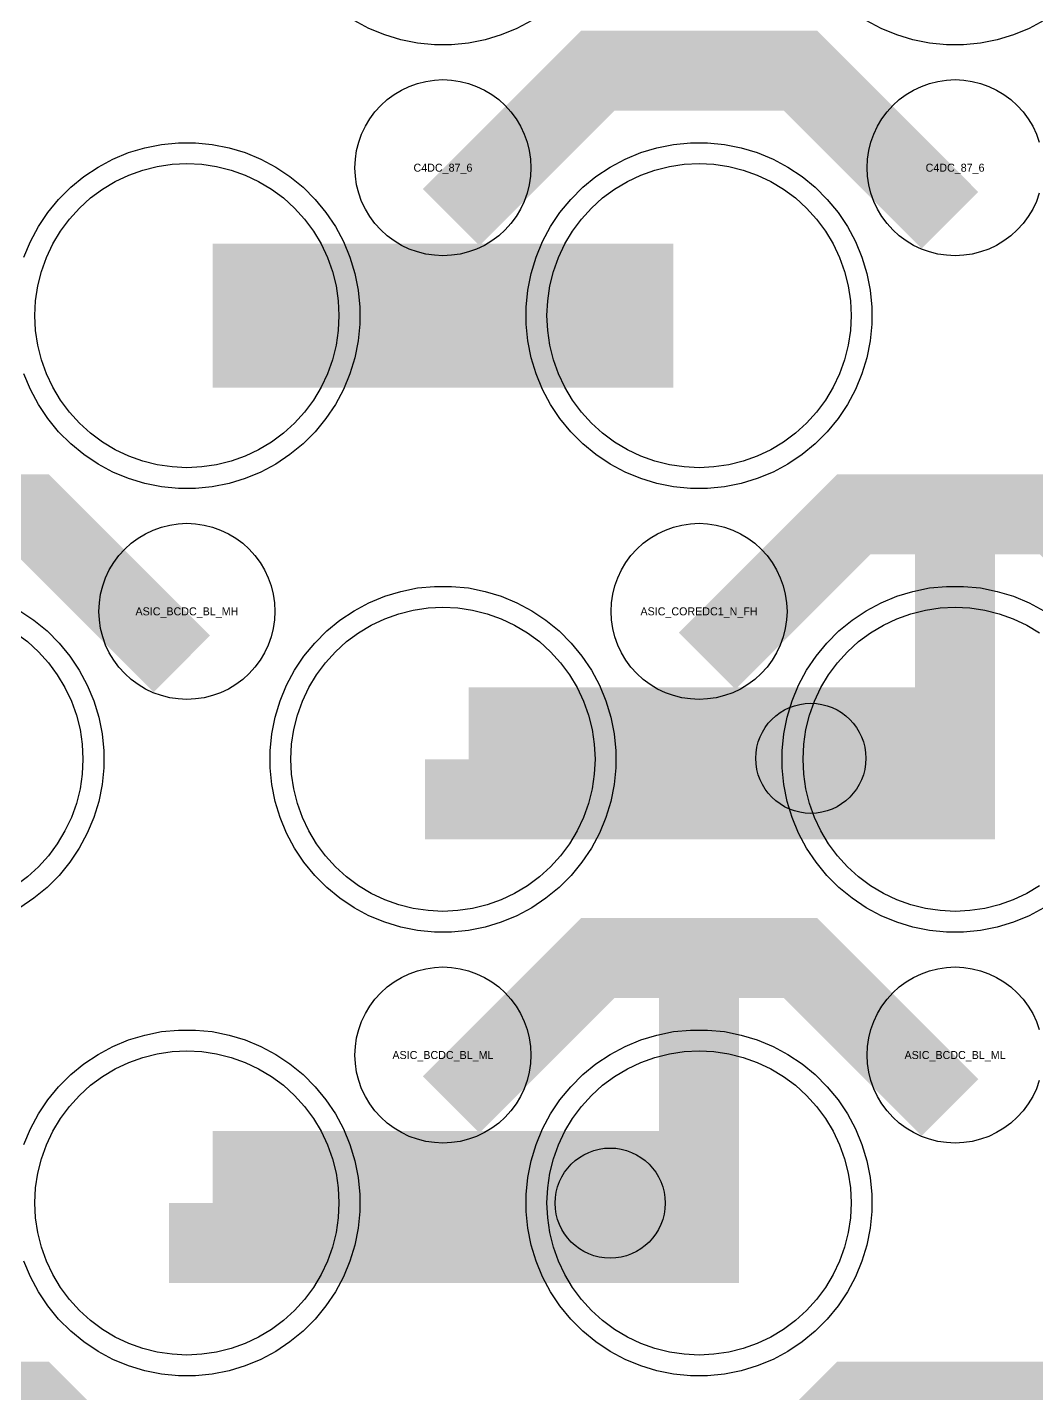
# Model space of a CAD drawing. Extents: x -11880 to 11880, y -14992 to 14992.
# Drawn here: x -10209.9 to -9894.5, y -3121.2 to -2694.5 of the extents above; entities that cross this region are included whole.
import ezdxf
from ezdxf.enums import TextEntityAlignment as Align

# ---------------------------------------------------------------- set-up
doc = ezdxf.new("R2010")
doc.units = 0
doc.header["$MEASUREMENT"] = 0
for name, color, linetype in [('GDS_775_DT_237', 138, 'CONTINUOUS'), ('RDL1_FS', 34, 'CONTINUOUS'), ('RDL_BS', 160, 'CONTINUOUS')]:
    doc.layers.add(name, color=color, linetype=linetype)

msp = doc.modelspace()

# ---------------------------------------------------------------- linework, layer by layer
at = {"layer": 'RDL1_FS'}
for points in [[(-10160, -2831.999), (-10164.657, -2831.77), (-10169.268, -2831.086), (-10173.791, -2829.954), (-10178.181, -2828.382), (-10182.395, -2826.39), (-10186.395, -2823.992), (-10190.14, -2821.214), (-10193.594, -2818.084), (-10196.724, -2814.63), (-10199.502, -2810.885), (-10201.9, -2806.885), (-10203.892, -2802.671), (-10205.464, -2798.281), (-10206.596, -2793.758), (-10207.28, -2789.147), (-10207.509, -2784.49), (-10207.28, -2779.833), (-10206.596, -2775.222), (-10205.464, -2770.699), (-10203.892, -2766.309), (-10201.9, -2762.095), (-10199.502, -2758.095), (-10196.724, -2754.35), (-10193.594, -2750.896), (-10190.14, -2747.766), (-10186.395, -2744.988), (-10182.395, -2742.59), (-10178.181, -2740.598), (-10173.791, -2739.026), (-10169.268, -2737.894), (-10164.657, -2737.21), (-10160, -2736.981), (-10155.343, -2737.21), (-10150.732, -2737.894), (-10146.209, -2739.026), (-10141.819, -2740.598), (-10137.605, -2742.59), (-10133.605, -2744.988), (-10129.86, -2747.766), (-10126.406, -2750.896), (-10123.276, -2754.35), (-10120.498, -2758.095), (-10118.1, -2762.095), (-10116.108, -2766.309), (-10114.536, -2770.699), (-10113.404, -2775.222), (-10112.72, -2779.833), (-10112.491, -2784.49), (-10112.72, -2789.147), (-10113.404, -2793.758), (-10114.536, -2798.281), (-10116.108, -2802.671), (-10118.1, -2806.885), (-10120.498, -2810.885), (-10123.276, -2814.63), (-10126.406, -2818.084), (-10129.86, -2821.214), (-10133.605, -2823.992), (-10137.605, -2826.39), (-10141.819, -2828.382), (-10146.209, -2829.954), (-10150.732, -2831.086), (-10155.343, -2831.77)], [(-10000, -2831.999), (-10004.657, -2831.77), (-10009.268, -2831.086), (-10013.791, -2829.954), (-10018.181, -2828.382), (-10022.395, -2826.39), (-10026.395, -2823.992), (-10030.14, -2821.214), (-10033.594, -2818.084), (-10036.724, -2814.63), (-10039.502, -2810.885), (-10041.9, -2806.885), (-10043.892, -2802.671), (-10045.464, -2798.281), (-10046.596, -2793.758), (-10047.28, -2789.147), (-10047.509, -2784.49), (-10047.28, -2779.833), (-10046.596, -2775.222), (-10045.464, -2770.699), (-10043.892, -2766.309), (-10041.9, -2762.095), (-10039.502, -2758.095), (-10036.724, -2754.35), (-10033.594, -2750.896), (-10030.14, -2747.766), (-10026.395, -2744.988), (-10022.395, -2742.59), (-10018.181, -2740.598), (-10013.791, -2739.026), (-10009.268, -2737.894), (-10004.657, -2737.21), (-10000, -2736.981), (-9995.343, -2737.21), (-9990.732, -2737.894), (-9986.209, -2739.026), (-9981.819, -2740.598), (-9977.605, -2742.59), (-9973.605, -2744.988), (-9969.86, -2747.766), (-9966.406, -2750.896), (-9963.276, -2754.35), (-9960.498, -2758.095), (-9958.1, -2762.095), (-9956.108, -2766.309), (-9954.536, -2770.699), (-9953.404, -2775.222), (-9952.72, -2779.833), (-9952.491, -2784.49), (-9952.72, -2789.147), (-9953.404, -2793.758), (-9954.536, -2798.281), (-9956.108, -2802.671), (-9958.1, -2806.885), (-9960.498, -2810.885), (-9963.276, -2814.63), (-9966.406, -2818.084), (-9969.86, -2821.214), (-9973.605, -2823.992), (-9977.605, -2826.39), (-9981.819, -2828.382), (-9986.209, -2829.954), (-9990.732, -2831.086), (-9995.343, -2831.77)], [(-10080, -2970.564), (-10084.657, -2970.335), (-10089.268, -2969.651), (-10093.791, -2968.519), (-10098.181, -2966.947), (-10102.395, -2964.955), (-10106.395, -2962.557), (-10110.14, -2959.779), (-10113.594, -2956.649), (-10116.724, -2953.195), (-10119.502, -2949.45), (-10121.9, -2945.45), (-10123.892, -2941.236), (-10125.464, -2936.846), (-10126.596, -2932.323), (-10127.28, -2927.712), (-10127.509, -2923.055), (-10127.28, -2918.398), (-10126.596, -2913.787), (-10125.464, -2909.264), (-10123.892, -2904.874), (-10121.9, -2900.66), (-10119.502, -2896.66), (-10116.724, -2892.915), (-10113.594, -2889.461), (-10110.14, -2886.331), (-10106.395, -2883.553), (-10102.395, -2881.155), (-10098.181, -2879.163), (-10093.791, -2877.591), (-10089.268, -2876.459), (-10084.657, -2875.775), (-10080, -2875.546), (-10075.343, -2875.775), (-10070.732, -2876.459), (-10066.209, -2877.591), (-10061.819, -2879.163), (-10057.605, -2881.155), (-10053.605, -2883.553), (-10049.86, -2886.331), (-10046.406, -2889.461), (-10043.276, -2892.915), (-10040.498, -2896.66), (-10038.1, -2900.66), (-10036.108, -2904.874), (-10034.536, -2909.264), (-10033.404, -2913.787), (-10032.72, -2918.398), (-10032.491, -2923.055), (-10032.72, -2927.712), (-10033.404, -2932.323), (-10034.536, -2936.846), (-10036.108, -2941.236), (-10038.1, -2945.45), (-10040.498, -2949.45), (-10043.276, -2953.195), (-10046.406, -2956.649), (-10049.86, -2959.779), (-10053.605, -2962.557), (-10057.605, -2964.955), (-10061.819, -2966.947), (-10066.209, -2968.519), (-10070.732, -2969.651), (-10075.343, -2970.335)], [(-10160, -3109.129), (-10164.657, -3108.9), (-10169.268, -3108.216), (-10173.791, -3107.084), (-10178.181, -3105.512), (-10182.395, -3103.52), (-10186.395, -3101.122), (-10190.14, -3098.344), (-10193.594, -3095.214), (-10196.724, -3091.76), (-10199.502, -3088.015), (-10201.9, -3084.015), (-10203.892, -3079.801), (-10205.464, -3075.411), (-10206.596, -3070.888), (-10207.28, -3066.277), (-10207.509, -3061.62), (-10207.28, -3056.963), (-10206.596, -3052.352), (-10205.464, -3047.829), (-10203.892, -3043.439), (-10201.9, -3039.225), (-10199.502, -3035.225), (-10196.724, -3031.48), (-10193.594, -3028.026), (-10190.14, -3024.896), (-10186.395, -3022.118), (-10182.395, -3019.72), (-10178.181, -3017.728), (-10173.791, -3016.156), (-10169.268, -3015.024), (-10164.657, -3014.34), (-10160, -3014.111), (-10155.343, -3014.34), (-10150.732, -3015.024), (-10146.209, -3016.156), (-10141.819, -3017.728), (-10137.605, -3019.72), (-10133.605, -3022.118), (-10129.86, -3024.896), (-10126.406, -3028.026), (-10123.276, -3031.48), (-10120.498, -3035.225), (-10118.1, -3039.225), (-10116.108, -3043.439), (-10114.536, -3047.829), (-10113.404, -3052.352), (-10112.72, -3056.963), (-10112.491, -3061.62), (-10112.72, -3066.277), (-10113.404, -3070.888), (-10114.536, -3075.411), (-10116.108, -3079.801), (-10118.1, -3084.015), (-10120.498, -3088.015), (-10123.276, -3091.76), (-10126.406, -3095.214), (-10129.86, -3098.344), (-10133.605, -3101.122), (-10137.605, -3103.52), (-10141.819, -3105.512), (-10146.209, -3107.084), (-10150.732, -3108.216), (-10155.343, -3108.9)], [(-10000, -3109.129), (-10004.657, -3108.9), (-10009.268, -3108.216), (-10013.791, -3107.084), (-10018.181, -3105.512), (-10022.395, -3103.52), (-10026.395, -3101.122), (-10030.14, -3098.344), (-10033.594, -3095.214), (-10036.724, -3091.76), (-10039.502, -3088.015), (-10041.9, -3084.015), (-10043.892, -3079.801), (-10045.464, -3075.411), (-10046.596, -3070.888), (-10047.28, -3066.277), (-10047.509, -3061.62), (-10047.28, -3056.963), (-10046.596, -3052.352), (-10045.464, -3047.829), (-10043.892, -3043.439), (-10041.9, -3039.225), (-10039.502, -3035.225), (-10036.724, -3031.48), (-10033.594, -3028.026), (-10030.14, -3024.896), (-10026.395, -3022.118), (-10022.395, -3019.72), (-10018.181, -3017.728), (-10013.791, -3016.156), (-10009.268, -3015.024), (-10004.657, -3014.34), (-10000, -3014.111), (-9995.343, -3014.34), (-9990.732, -3015.024), (-9986.209, -3016.156), (-9981.819, -3017.728), (-9977.605, -3019.72), (-9973.605, -3022.118), (-9969.86, -3024.896), (-9966.406, -3028.026), (-9963.276, -3031.48), (-9960.498, -3035.225), (-9958.1, -3039.225), (-9956.108, -3043.439), (-9954.536, -3047.829), (-9953.404, -3052.352), (-9952.72, -3056.963), (-9952.491, -3061.62), (-9952.72, -3066.277), (-9953.404, -3070.888), (-9954.536, -3075.411), (-9956.108, -3079.801), (-9958.1, -3084.015), (-9960.498, -3088.015), (-9963.276, -3091.76), (-9966.406, -3095.214), (-9969.86, -3098.344), (-9973.605, -3101.122), (-9977.605, -3103.52), (-9981.819, -3105.512), (-9986.209, -3107.084), (-9990.732, -3108.216), (-9995.343, -3108.9)]]:
    msp.add_lwpolyline(points, close=True, dxfattribs=at)
for points in [[(-10151.998, -2784.49, 45, 45, 0), (-10079.998, -2784.49, 45, 45, 0)], [(-10079.998, -2784.49, 45, 45, 0), (-10007.998, -2784.49, 45, 45, 0)], [(-10071.998, -2923.055, 45, 45, 0), (-9999.998, -2923.055, 45, 45, 0)], [(-9999.998, -2923.055, 45, 45, 0), (-9927.998, -2923.055, 45, 45, 0)], [(-10151.998, -3061.62, 45, 45, 0), (-10079.998, -3061.62, 45, 45, 0)], [(-10079.998, -3061.62, 45, 45, 0), (-10007.998, -3061.62, 45, 45, 0)]]:
    msp.add_lwpolyline(points, format="xyseb", dxfattribs=at)
for points in [[(-9893.605, -2962.557), (-9897.605, -2964.955), (-9901.819, -2966.947), (-9906.209, -2968.519), (-9910.732, -2969.651), (-9915.343, -2970.335), (-9920, -2970.564), (-9924.657, -2970.335), (-9929.268, -2969.651), (-9933.791, -2968.519), (-9938.181, -2966.947), (-9942.395, -2964.955), (-9946.395, -2962.557), (-9950.14, -2959.779), (-9953.594, -2956.649), (-9956.724, -2953.195), (-9959.502, -2949.45), (-9961.9, -2945.45), (-9963.892, -2941.236), (-9965.464, -2936.846), (-9966.596, -2932.323), (-9967.28, -2927.712), (-9967.509, -2923.055), (-9967.28, -2918.398), (-9966.596, -2913.787), (-9965.464, -2909.264), (-9963.892, -2904.874), (-9961.9, -2900.66), (-9959.502, -2896.66), (-9956.724, -2892.915), (-9953.594, -2889.461), (-9950.14, -2886.331), (-9946.395, -2883.553), (-9942.395, -2881.155), (-9938.181, -2879.163), (-9933.791, -2877.591), (-9929.268, -2876.459), (-9924.657, -2875.775), (-9920, -2875.546), (-9915.343, -2875.775), (-9910.732, -2876.459), (-9906.209, -2877.591), (-9901.819, -2879.163), (-9897.605, -2881.155), (-9893.605, -2883.553)], [(-10213.605, -2883.553), (-10209.86, -2886.331), (-10206.406, -2889.461), (-10203.276, -2892.915), (-10200.498, -2896.66), (-10198.1, -2900.66), (-10196.108, -2904.874), (-10194.536, -2909.264), (-10193.404, -2913.787), (-10192.72, -2918.398), (-10192.491, -2923.055), (-10192.72, -2927.712), (-10193.404, -2932.323), (-10194.536, -2936.846), (-10196.108, -2941.236), (-10198.1, -2945.45), (-10200.498, -2949.45), (-10203.276, -2953.195), (-10206.406, -2956.649), (-10209.86, -2959.779), (-10213.605, -2962.557)]]:
    msp.add_lwpolyline(points, dxfattribs=at)
for centre in [(-9965.071, -2922.761), (-10027.762, -3061.682)]:
    msp.add_circle(centre, 17.2, dxfattribs=at)
at = {"layer": 'RDL_BS'}
for points in [[(-10052.223, -2692.308), (-10056.885, -2694.8), (-10061.795, -2696.831), (-10066.835, -2698.362), (-10072.062, -2699.408), (-10077.356, -2699.925), (-10082.644, -2699.925), (-10087.938, -2699.408), (-10093.165, -2698.362), (-10098.205, -2696.831), (-10103.115, -2694.8), (-10107.777, -2692.308)], [(-9892.223, -2692.308), (-9896.885, -2694.8), (-9901.795, -2696.831), (-9906.835, -2698.362), (-9912.062, -2699.408), (-9917.356, -2699.925), (-9922.644, -2699.925), (-9927.938, -2699.408), (-9933.165, -2698.362), (-9938.205, -2696.831), (-9943.115, -2694.8), (-9947.777, -2692.308)], [(-9893.691, -2746.286), (-9894.598, -2748.821), (-9895.75, -2751.258), (-9897.143, -2753.582), (-9898.746, -2755.745), (-9900.558, -2757.744), (-9902.557, -2759.556), (-9904.72, -2761.159), (-9907.044, -2762.552), (-9909.481, -2763.704), (-9912.016, -2764.611), (-9914.635, -2765.268), (-9917.307, -2765.664), (-9920, -2765.796), (-9922.693, -2765.664), (-9925.365, -2765.268), (-9927.984, -2764.611), (-9930.519, -2763.704), (-9932.956, -2762.552), (-9935.28, -2761.159), (-9937.443, -2759.556), (-9939.442, -2757.744), (-9941.254, -2755.745), (-9942.857, -2753.582), (-9944.25, -2751.258), (-9945.402, -2748.821), (-9946.309, -2746.286), (-9946.966, -2743.667), (-9947.362, -2740.995), (-9947.494, -2738.302), (-9947.362, -2735.609), (-9946.966, -2732.937), (-9946.309, -2730.318), (-9945.402, -2727.783), (-9944.25, -2725.346), (-9942.857, -2723.022), (-9941.254, -2720.859), (-9939.442, -2718.86), (-9937.443, -2717.048), (-9935.28, -2715.445), (-9932.956, -2714.052), (-9930.519, -2712.9), (-9927.984, -2711.993), (-9925.365, -2711.336), (-9922.693, -2710.94), (-9920, -2710.808), (-9917.307, -2710.94), (-9914.635, -2711.336), (-9912.016, -2711.993), (-9909.481, -2712.9), (-9907.044, -2714.052), (-9904.72, -2715.445), (-9902.557, -2717.048), (-9900.558, -2718.86), (-9898.746, -2720.859), (-9897.143, -2723.022), (-9895.75, -2725.346), (-9894.598, -2727.783), (-9893.691, -2730.318)], [(-10210.906, -2766.285), (-10208.875, -2761.375), (-10206.383, -2756.713), (-10203.436, -2752.299), (-10200.074, -2748.198), (-10196.292, -2744.416), (-10192.191, -2741.054), (-10187.777, -2738.107), (-10183.115, -2735.615), (-10178.205, -2733.584), (-10173.165, -2732.053), (-10167.938, -2731.007), (-10162.644, -2730.49), (-10157.356, -2730.49), (-10152.062, -2731.007), (-10146.835, -2732.053), (-10141.795, -2733.584), (-10136.885, -2735.615), (-10132.223, -2738.107), (-10127.809, -2741.054), (-10123.708, -2744.416), (-10119.926, -2748.198), (-10116.564, -2752.299), (-10113.617, -2756.713), (-10111.125, -2761.375), (-10109.094, -2766.285), (-10107.563, -2771.325), (-10106.517, -2776.552), (-10106, -2781.846), (-10106, -2787.134), (-10106.517, -2792.428), (-10107.563, -2797.655), (-10109.094, -2802.695), (-10111.125, -2807.605), (-10113.617, -2812.267), (-10116.564, -2816.681), (-10119.926, -2820.782), (-10123.708, -2824.564), (-10127.809, -2827.926), (-10132.223, -2830.873), (-10136.885, -2833.365), (-10141.795, -2835.396), (-10146.835, -2836.927), (-10152.062, -2837.973), (-10157.356, -2838.49), (-10162.644, -2838.49), (-10167.938, -2837.973), (-10173.165, -2836.927), (-10178.205, -2835.396), (-10183.115, -2833.365), (-10187.777, -2830.873), (-10192.191, -2827.926), (-10196.292, -2824.564), (-10200.074, -2820.782), (-10203.436, -2816.681), (-10206.383, -2812.267), (-10208.875, -2807.605), (-10210.906, -2802.695)], [(-9892.223, -2969.438), (-9896.885, -2971.93), (-9901.795, -2973.961), (-9906.835, -2975.492), (-9912.062, -2976.538), (-9917.356, -2977.055), (-9922.644, -2977.055), (-9927.938, -2976.538), (-9933.165, -2975.492), (-9938.205, -2973.961), (-9943.115, -2971.93), (-9947.777, -2969.438), (-9952.191, -2966.491), (-9956.292, -2963.129), (-9960.074, -2959.347), (-9963.436, -2955.246), (-9966.383, -2950.832), (-9968.875, -2946.17), (-9970.906, -2941.26), (-9972.437, -2936.22), (-9973.483, -2930.993), (-9974, -2925.699), (-9974, -2920.411), (-9973.483, -2915.117), (-9972.437, -2909.89), (-9970.906, -2904.85), (-9968.875, -2899.94), (-9966.383, -2895.278), (-9963.436, -2890.864), (-9960.074, -2886.763), (-9956.292, -2882.981), (-9952.191, -2879.619), (-9947.777, -2876.672), (-9943.115, -2874.18), (-9938.205, -2872.149), (-9933.165, -2870.618), (-9927.938, -2869.572), (-9922.644, -2869.055), (-9917.356, -2869.055), (-9912.062, -2869.572), (-9906.835, -2870.618), (-9901.795, -2872.149), (-9896.885, -2874.18), (-9892.223, -2876.672)], [(-10212.223, -2876.672), (-10207.809, -2879.619), (-10203.708, -2882.981), (-10199.926, -2886.763), (-10196.564, -2890.864), (-10193.617, -2895.278), (-10191.125, -2899.94), (-10189.094, -2904.85), (-10187.563, -2909.89), (-10186.517, -2915.117), (-10186, -2920.411), (-10186, -2925.699), (-10186.517, -2930.993), (-10187.563, -2936.22), (-10189.094, -2941.26), (-10191.125, -2946.17), (-10193.617, -2950.832), (-10196.564, -2955.246), (-10199.926, -2959.347), (-10203.708, -2963.129), (-10207.809, -2966.491), (-10212.223, -2969.438)], [(-9893.691, -3023.416), (-9894.598, -3025.951), (-9895.75, -3028.388), (-9897.143, -3030.712), (-9898.746, -3032.875), (-9900.558, -3034.874), (-9902.557, -3036.686), (-9904.72, -3038.289), (-9907.044, -3039.682), (-9909.481, -3040.834), (-9912.016, -3041.741), (-9914.635, -3042.398), (-9917.307, -3042.794), (-9920, -3042.926), (-9922.693, -3042.794), (-9925.365, -3042.398), (-9927.984, -3041.741), (-9930.519, -3040.834), (-9932.956, -3039.682), (-9935.28, -3038.289), (-9937.443, -3036.686), (-9939.442, -3034.874), (-9941.254, -3032.875), (-9942.857, -3030.712), (-9944.25, -3028.388), (-9945.402, -3025.951), (-9946.309, -3023.416), (-9946.966, -3020.797), (-9947.362, -3018.125), (-9947.494, -3015.432), (-9947.362, -3012.739), (-9946.966, -3010.067), (-9946.309, -3007.448), (-9945.402, -3004.913), (-9944.25, -3002.476), (-9942.857, -3000.152), (-9941.254, -2997.989), (-9939.442, -2995.99), (-9937.443, -2994.178), (-9935.28, -2992.575), (-9932.956, -2991.182), (-9930.519, -2990.03), (-9927.984, -2989.123), (-9925.365, -2988.466), (-9922.693, -2988.07), (-9920, -2987.938), (-9917.307, -2988.07), (-9914.635, -2988.466), (-9912.016, -2989.123), (-9909.481, -2990.03), (-9907.044, -2991.182), (-9904.72, -2992.575), (-9902.557, -2994.178), (-9900.558, -2995.99), (-9898.746, -2997.989), (-9897.143, -3000.152), (-9895.75, -3002.476), (-9894.598, -3004.913), (-9893.691, -3007.448)], [(-10210.906, -3043.415), (-10208.875, -3038.505), (-10206.383, -3033.843), (-10203.436, -3029.429), (-10200.074, -3025.328), (-10196.292, -3021.546), (-10192.191, -3018.184), (-10187.777, -3015.237), (-10183.115, -3012.745), (-10178.205, -3010.714), (-10173.165, -3009.183), (-10167.938, -3008.137), (-10162.644, -3007.62), (-10157.356, -3007.62), (-10152.062, -3008.137), (-10146.835, -3009.183), (-10141.795, -3010.714), (-10136.885, -3012.745), (-10132.223, -3015.237), (-10127.809, -3018.184), (-10123.708, -3021.546), (-10119.926, -3025.328), (-10116.564, -3029.429), (-10113.617, -3033.843), (-10111.125, -3038.505), (-10109.094, -3043.415), (-10107.563, -3048.455), (-10106.517, -3053.682), (-10106, -3058.976), (-10106, -3064.264), (-10106.517, -3069.558), (-10107.563, -3074.785), (-10109.094, -3079.825), (-10111.125, -3084.735), (-10113.617, -3089.397), (-10116.564, -3093.811), (-10119.926, -3097.912), (-10123.708, -3101.694), (-10127.809, -3105.056), (-10132.223, -3108.003), (-10136.885, -3110.495), (-10141.795, -3112.526), (-10146.835, -3114.057), (-10152.062, -3115.103), (-10157.356, -3115.62), (-10162.644, -3115.62), (-10167.938, -3115.103), (-10173.165, -3114.057), (-10178.205, -3112.526), (-10183.115, -3110.495), (-10187.777, -3108.003), (-10192.191, -3105.056), (-10196.292, -3101.694), (-10200.074, -3097.912), (-10203.436, -3093.811), (-10206.383, -3089.397), (-10208.875, -3084.735), (-10210.906, -3079.825)]]:
    msp.add_lwpolyline(points, dxfattribs=at)
for points in [[(-10077.438, -2753.804, 25, 25, 0), (-10031.623, -2707.989, 25, 25, 0), (-9998.07, -2707.989, 25, 25, 0)], [(-9921.599, -2754.703, 25, 25, 0), (-9968.313, -2707.989, 25, 25, 0), (-9998.071, -2707.989, 25, 25, 0)], [(-9920, -2948.055, 25, 25, 0), (-9920, -2834.054, 25, 25, 0)], [(-10161.599, -2893.268, 25, 25, 0), (-10208.313, -2846.554, 25, 25, 0), (-10238.071, -2846.554, 25, 25, 0)], [(-9997.438, -2892.369, 25, 25, 0), (-9951.623, -2846.554, 25, 25, 0), (-9918.07, -2846.554, 25, 25, 0)], [(-9841.599, -2893.268, 25, 25, 0), (-9888.313, -2846.554, 25, 25, 0), (-9918.071, -2846.554, 25, 25, 0)], [(-10085.603, -2935.555, 25, 25, 0), (-9907.5, -2935.555, 25, 25, 0)], [(-10000, -3086.62, 25, 25, 0), (-10000, -2972.619, 25, 25, 0)], [(-10077.438, -3030.934, 25, 25, 0), (-10031.623, -2985.119, 25, 25, 0), (-9998.07, -2985.119, 25, 25, 0)], [(-9921.599, -3031.833, 25, 25, 0), (-9968.313, -2985.119, 25, 25, 0), (-9998.071, -2985.119, 25, 25, 0)], [(-10165.603, -3074.12, 25, 25, 0), (-9987.5, -3074.12, 25, 25, 0)], [(-10161.599, -3170.398, 25, 25, 0), (-10208.313, -3123.684, 25, 25, 0), (-10238.071, -3123.684, 25, 25, 0)], [(-9997.438, -3169.499, 25, 25, 0), (-9951.623, -3123.684, 25, 25, 0), (-9918.07, -3123.684, 25, 25, 0)], [(-9841.599, -3170.398, 25, 25, 0), (-9888.313, -3123.684, 25, 25, 0), (-9918.071, -3123.684, 25, 25, 0)]]:
    msp.add_lwpolyline(points, format="xyseb", dxfattribs=at)
for points in [[(-10080, -2765.796), (-10082.693, -2765.664), (-10085.365, -2765.268), (-10087.984, -2764.611), (-10090.519, -2763.704), (-10092.956, -2762.552), (-10095.28, -2761.159), (-10097.443, -2759.556), (-10099.442, -2757.744), (-10101.254, -2755.745), (-10102.857, -2753.582), (-10104.25, -2751.258), (-10105.402, -2748.821), (-10106.309, -2746.286), (-10106.966, -2743.667), (-10107.362, -2740.995), (-10107.494, -2738.302), (-10107.362, -2735.609), (-10106.966, -2732.937), (-10106.309, -2730.318), (-10105.402, -2727.783), (-10104.25, -2725.346), (-10102.857, -2723.022), (-10101.254, -2720.859), (-10099.442, -2718.86), (-10097.443, -2717.048), (-10095.28, -2715.445), (-10092.956, -2714.052), (-10090.519, -2712.9), (-10087.984, -2711.993), (-10085.365, -2711.336), (-10082.693, -2710.94), (-10080, -2710.808), (-10077.307, -2710.94), (-10074.635, -2711.336), (-10072.016, -2711.993), (-10069.481, -2712.9), (-10067.044, -2714.052), (-10064.72, -2715.445), (-10062.557, -2717.048), (-10060.558, -2718.86), (-10058.746, -2720.859), (-10057.143, -2723.022), (-10055.75, -2725.346), (-10054.598, -2727.783), (-10053.691, -2730.318), (-10053.034, -2732.937), (-10052.638, -2735.609), (-10052.506, -2738.302), (-10052.638, -2740.995), (-10053.034, -2743.667), (-10053.691, -2746.286), (-10054.598, -2748.821), (-10055.75, -2751.258), (-10057.143, -2753.582), (-10058.746, -2755.745), (-10060.558, -2757.744), (-10062.557, -2759.556), (-10064.72, -2761.159), (-10067.044, -2762.552), (-10069.481, -2763.704), (-10072.016, -2764.611), (-10074.635, -2765.268), (-10077.307, -2765.664)], [(-10002.644, -2838.49), (-10007.938, -2837.973), (-10013.165, -2836.927), (-10018.205, -2835.396), (-10023.115, -2833.365), (-10027.777, -2830.873), (-10032.191, -2827.926), (-10036.292, -2824.564), (-10040.074, -2820.782), (-10043.436, -2816.681), (-10046.383, -2812.267), (-10048.875, -2807.605), (-10050.906, -2802.695), (-10052.437, -2797.655), (-10053.483, -2792.428), (-10054, -2787.134), (-10054, -2781.846), (-10053.483, -2776.552), (-10052.437, -2771.325), (-10050.906, -2766.285), (-10048.875, -2761.375), (-10046.383, -2756.713), (-10043.436, -2752.299), (-10040.074, -2748.198), (-10036.292, -2744.416), (-10032.191, -2741.054), (-10027.777, -2738.107), (-10023.115, -2735.615), (-10018.205, -2733.584), (-10013.165, -2732.053), (-10007.938, -2731.007), (-10002.644, -2730.49), (-9997.356, -2730.49), (-9992.062, -2731.007), (-9986.835, -2732.053), (-9981.795, -2733.584), (-9976.885, -2735.615), (-9972.223, -2738.107), (-9967.809, -2741.054), (-9963.708, -2744.416), (-9959.926, -2748.198), (-9956.564, -2752.299), (-9953.617, -2756.713), (-9951.125, -2761.375), (-9949.094, -2766.285), (-9947.563, -2771.325), (-9946.517, -2776.552), (-9946, -2781.846), (-9946, -2787.134), (-9946.517, -2792.428), (-9947.563, -2797.655), (-9949.094, -2802.695), (-9951.125, -2807.605), (-9953.617, -2812.267), (-9956.564, -2816.681), (-9959.926, -2820.782), (-9963.708, -2824.564), (-9967.809, -2827.926), (-9972.223, -2830.873), (-9976.885, -2833.365), (-9981.795, -2835.396), (-9986.835, -2836.927), (-9992.062, -2837.973), (-9997.356, -2838.49)], [(-10160, -2904.361), (-10162.693, -2904.229), (-10165.365, -2903.833), (-10167.984, -2903.176), (-10170.519, -2902.269), (-10172.956, -2901.117), (-10175.28, -2899.724), (-10177.443, -2898.121), (-10179.442, -2896.309), (-10181.254, -2894.31), (-10182.857, -2892.147), (-10184.25, -2889.823), (-10185.402, -2887.386), (-10186.309, -2884.851), (-10186.966, -2882.232), (-10187.362, -2879.56), (-10187.494, -2876.867), (-10187.362, -2874.174), (-10186.966, -2871.502), (-10186.309, -2868.883), (-10185.402, -2866.348), (-10184.25, -2863.911), (-10182.857, -2861.587), (-10181.254, -2859.424), (-10179.442, -2857.425), (-10177.443, -2855.613), (-10175.28, -2854.01), (-10172.956, -2852.617), (-10170.519, -2851.465), (-10167.984, -2850.558), (-10165.365, -2849.901), (-10162.693, -2849.505), (-10160, -2849.373), (-10157.307, -2849.505), (-10154.635, -2849.901), (-10152.016, -2850.558), (-10149.481, -2851.465), (-10147.044, -2852.617), (-10144.72, -2854.01), (-10142.557, -2855.613), (-10140.558, -2857.425), (-10138.746, -2859.424), (-10137.143, -2861.587), (-10135.75, -2863.911), (-10134.598, -2866.348), (-10133.691, -2868.883), (-10133.034, -2871.502), (-10132.638, -2874.174), (-10132.506, -2876.867), (-10132.638, -2879.56), (-10133.034, -2882.232), (-10133.691, -2884.851), (-10134.598, -2887.386), (-10135.75, -2889.823), (-10137.143, -2892.147), (-10138.746, -2894.31), (-10140.558, -2896.309), (-10142.557, -2898.121), (-10144.72, -2899.724), (-10147.044, -2901.117), (-10149.481, -2902.269), (-10152.016, -2903.176), (-10154.635, -2903.833), (-10157.307, -2904.229)], [(-10000, -2904.361), (-10002.693, -2904.229), (-10005.365, -2903.833), (-10007.984, -2903.176), (-10010.519, -2902.269), (-10012.956, -2901.117), (-10015.28, -2899.724), (-10017.443, -2898.121), (-10019.442, -2896.309), (-10021.254, -2894.31), (-10022.857, -2892.147), (-10024.25, -2889.823), (-10025.402, -2887.386), (-10026.309, -2884.851), (-10026.966, -2882.232), (-10027.362, -2879.56), (-10027.494, -2876.867), (-10027.362, -2874.174), (-10026.966, -2871.502), (-10026.309, -2868.883), (-10025.402, -2866.348), (-10024.25, -2863.911), (-10022.857, -2861.587), (-10021.254, -2859.424), (-10019.442, -2857.425), (-10017.443, -2855.613), (-10015.28, -2854.01), (-10012.956, -2852.617), (-10010.519, -2851.465), (-10007.984, -2850.558), (-10005.365, -2849.901), (-10002.693, -2849.505), (-10000, -2849.373), (-9997.307, -2849.505), (-9994.635, -2849.901), (-9992.016, -2850.558), (-9989.481, -2851.465), (-9987.044, -2852.617), (-9984.72, -2854.01), (-9982.557, -2855.613), (-9980.558, -2857.425), (-9978.746, -2859.424), (-9977.143, -2861.587), (-9975.75, -2863.911), (-9974.598, -2866.348), (-9973.691, -2868.883), (-9973.034, -2871.502), (-9972.638, -2874.174), (-9972.506, -2876.867), (-9972.638, -2879.56), (-9973.034, -2882.232), (-9973.691, -2884.851), (-9974.598, -2887.386), (-9975.75, -2889.823), (-9977.143, -2892.147), (-9978.746, -2894.31), (-9980.558, -2896.309), (-9982.557, -2898.121), (-9984.72, -2899.724), (-9987.044, -2901.117), (-9989.481, -2902.269), (-9992.016, -2903.176), (-9994.635, -2903.833), (-9997.307, -2904.229)], [(-10082.644, -2977.055), (-10087.938, -2976.538), (-10093.165, -2975.492), (-10098.205, -2973.961), (-10103.115, -2971.93), (-10107.777, -2969.438), (-10112.191, -2966.491), (-10116.292, -2963.129), (-10120.074, -2959.347), (-10123.436, -2955.246), (-10126.383, -2950.832), (-10128.875, -2946.17), (-10130.906, -2941.26), (-10132.437, -2936.22), (-10133.483, -2930.993), (-10134, -2925.699), (-10134, -2920.411), (-10133.483, -2915.117), (-10132.437, -2909.89), (-10130.906, -2904.85), (-10128.875, -2899.94), (-10126.383, -2895.278), (-10123.436, -2890.864), (-10120.074, -2886.763), (-10116.292, -2882.981), (-10112.191, -2879.619), (-10107.777, -2876.672), (-10103.115, -2874.18), (-10098.205, -2872.149), (-10093.165, -2870.618), (-10087.938, -2869.572), (-10082.644, -2869.055), (-10077.356, -2869.055), (-10072.062, -2869.572), (-10066.835, -2870.618), (-10061.795, -2872.149), (-10056.885, -2874.18), (-10052.223, -2876.672), (-10047.809, -2879.619), (-10043.708, -2882.981), (-10039.926, -2886.763), (-10036.564, -2890.864), (-10033.617, -2895.278), (-10031.125, -2899.94), (-10029.094, -2904.85), (-10027.563, -2909.89), (-10026.517, -2915.117), (-10026, -2920.411), (-10026, -2925.699), (-10026.517, -2930.993), (-10027.563, -2936.22), (-10029.094, -2941.26), (-10031.125, -2946.17), (-10033.617, -2950.832), (-10036.564, -2955.246), (-10039.926, -2959.347), (-10043.708, -2963.129), (-10047.809, -2966.491), (-10052.223, -2969.438), (-10056.885, -2971.93), (-10061.795, -2973.961), (-10066.835, -2975.492), (-10072.062, -2976.538), (-10077.356, -2977.055)], [(-10080, -3042.926), (-10082.693, -3042.794), (-10085.365, -3042.398), (-10087.984, -3041.741), (-10090.519, -3040.834), (-10092.956, -3039.682), (-10095.28, -3038.289), (-10097.443, -3036.686), (-10099.442, -3034.874), (-10101.254, -3032.875), (-10102.857, -3030.712), (-10104.25, -3028.388), (-10105.402, -3025.951), (-10106.309, -3023.416), (-10106.966, -3020.797), (-10107.362, -3018.125), (-10107.494, -3015.432), (-10107.362, -3012.739), (-10106.966, -3010.067), (-10106.309, -3007.448), (-10105.402, -3004.913), (-10104.25, -3002.476), (-10102.857, -3000.152), (-10101.254, -2997.989), (-10099.442, -2995.99), (-10097.443, -2994.178), (-10095.28, -2992.575), (-10092.956, -2991.182), (-10090.519, -2990.03), (-10087.984, -2989.123), (-10085.365, -2988.466), (-10082.693, -2988.07), (-10080, -2987.938), (-10077.307, -2988.07), (-10074.635, -2988.466), (-10072.016, -2989.123), (-10069.481, -2990.03), (-10067.044, -2991.182), (-10064.72, -2992.575), (-10062.557, -2994.178), (-10060.558, -2995.99), (-10058.746, -2997.989), (-10057.143, -3000.152), (-10055.75, -3002.476), (-10054.598, -3004.913), (-10053.691, -3007.448), (-10053.034, -3010.067), (-10052.638, -3012.739), (-10052.506, -3015.432), (-10052.638, -3018.125), (-10053.034, -3020.797), (-10053.691, -3023.416), (-10054.598, -3025.951), (-10055.75, -3028.388), (-10057.143, -3030.712), (-10058.746, -3032.875), (-10060.558, -3034.874), (-10062.557, -3036.686), (-10064.72, -3038.289), (-10067.044, -3039.682), (-10069.481, -3040.834), (-10072.016, -3041.741), (-10074.635, -3042.398), (-10077.307, -3042.794)], [(-10002.644, -3115.62), (-10007.938, -3115.103), (-10013.165, -3114.057), (-10018.205, -3112.526), (-10023.115, -3110.495), (-10027.777, -3108.003), (-10032.191, -3105.056), (-10036.292, -3101.694), (-10040.074, -3097.912), (-10043.436, -3093.811), (-10046.383, -3089.397), (-10048.875, -3084.735), (-10050.906, -3079.825), (-10052.437, -3074.785), (-10053.483, -3069.558), (-10054, -3064.264), (-10054, -3058.976), (-10053.483, -3053.682), (-10052.437, -3048.455), (-10050.906, -3043.415), (-10048.875, -3038.505), (-10046.383, -3033.843), (-10043.436, -3029.429), (-10040.074, -3025.328), (-10036.292, -3021.546), (-10032.191, -3018.184), (-10027.777, -3015.237), (-10023.115, -3012.745), (-10018.205, -3010.714), (-10013.165, -3009.183), (-10007.938, -3008.137), (-10002.644, -3007.62), (-9997.356, -3007.62), (-9992.062, -3008.137), (-9986.835, -3009.183), (-9981.795, -3010.714), (-9976.885, -3012.745), (-9972.223, -3015.237), (-9967.809, -3018.184), (-9963.708, -3021.546), (-9959.926, -3025.328), (-9956.564, -3029.429), (-9953.617, -3033.843), (-9951.125, -3038.505), (-9949.094, -3043.415), (-9947.563, -3048.455), (-9946.517, -3053.682), (-9946, -3058.976), (-9946, -3064.264), (-9946.517, -3069.558), (-9947.563, -3074.785), (-9949.094, -3079.825), (-9951.125, -3084.735), (-9953.617, -3089.397), (-9956.564, -3093.811), (-9959.926, -3097.912), (-9963.708, -3101.694), (-9967.809, -3105.056), (-9972.223, -3108.003), (-9976.885, -3110.495), (-9981.795, -3112.526), (-9986.835, -3114.057), (-9992.062, -3115.103), (-9997.356, -3115.62)]]:
    msp.add_lwpolyline(points, close=True, dxfattribs=at)

# ---------------------------------------------------------------- texts
at = {"layer": 'GDS_775_DT_237'}
for s, p in [('C4DC_87_6', (-10080, -2738.302)), ('C4DC_87_6', (-10080, -2738.302)), ('C4DC_87_6', (-9920, -2738.302)), ('C4DC_87_6', (-9920, -2738.302)), ('ASIC_BCDC_BL_MH', (-10160, -2876.867)), ('ASIC_BCDC_BL_MH', (-10160, -2876.867)), ('ASIC_COREDC1_N_FH', (-10000, -2876.867)), ('ASIC_COREDC1_N_FH', (-10000, -2876.867)), ('ASIC_BCDC_BL_ML', (-10080, -3015.432)), ('ASIC_BCDC_BL_ML', (-10080, -3015.432)), ('ASIC_BCDC_BL_ML', (-9920, -3015.432)), ('ASIC_BCDC_BL_ML', (-9920, -3015.432))]:
    msp.add_text(s, height=2.5, dxfattribs=at).set_placement(p, align=Align.MIDDLE_CENTER)

doc.saveas('drawing.dxf')
